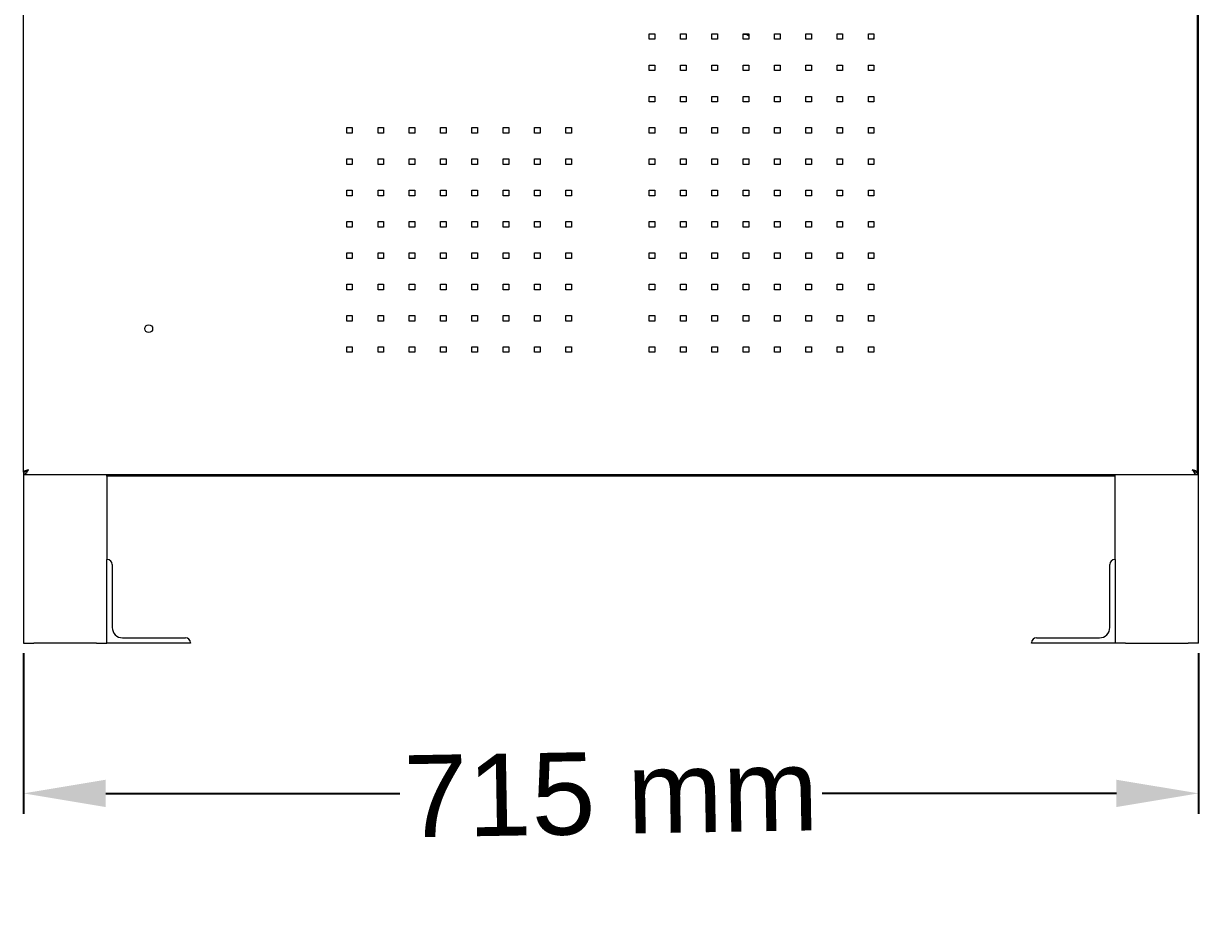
# Model space of a CAD drawing. Header units: millimetres. Extents: x 0 to 72, y -17 to 199.
# Drawn here: x 0 to 71.5, y -16.7 to 37.7 of the extents above; entities that cross this region are included whole.
import ezdxf

# ---------------------------------------------------------------- set-up
doc = ezdxf.new("R2010")
doc.units = ezdxf.units.MM
doc.layers.add('Visible (ANSI)', color=7, linetype='Continuous', lineweight=50)
doc.styles.get("Standard").update_dxf_attribs({"font": 'arial.ttf'})
doc.dimstyles.new('ISO-25', dxfattribs={"dimtxt": 2.5, "dimasz": 2.5, "dimexe": 1.25, "dimexo": 0.625, "dimtad": 1, "dimtxsty": 'Standard', "dimcen": -2.5, "dimadec": 0, "dimazin": 0, "dimtfac": 1, "dimtmove": 0, "dimatfit": 3, "dimfxl": 1, "dimarcsym": 0})

# ---------------------------------------------------------------- blocks, each defined once
blk = doc.blocks.new('*D17')
at = {"color": 0, "lineweight": -2}
for p, q in [((0, -0.625), (0, -10.4)), ((71.511, -0.625), (71.511, -10.4)), ((5, -9.15), (22.911, -9.15)), ((66.511, -9.15), (48.6, -9.15))]:
    blk.add_line(p, q, dxfattribs=at)
at = {"color": 0}
for points in [[(5, -8.317), (5, -9.983), (0, -9.15)], [(66.511, -9.983), (66.511, -8.317), (71.511, -9.15)]]:
    blk.add_solid(points, dxfattribs=at)
at = {"layer": 'Defpoints', "color": 0}
for p in [(0, 0), (71.511, 0), (71.511, -9.15)]:
    blk.add_point(p, dxfattribs=at)
at = {"color": 0, "lineweight": 18, "insert": (35.756, -9.15), "char_height": 5, "attachment_point": 5, "rotation": 1}
blk.add_mtext('715 mm', dxfattribs=at)

msp = doc.modelspace()

# ---------------------------------------------------------------- linework, layer by layer
at = {"layer": 'Visible (ANSI)', "lineweight": 18}
for p, q in [((71.511, 0), (71.511, 198.915)), ((-0.001, 10.399), (-0.001, 198.76)), ((71.432, 198.76), (71.432, 10.399)), ((38.086, 36.745), (38.086, 37.083)), ((38.086, 37.083), (38.424, 37.083)), ((38.424, 36.745), (38.086, 36.745)), ((38.424, 37.083), (38.424, 36.745)), ((39.991, 36.745), (39.991, 37.083)), ((39.991, 37.083), (40.329, 37.083)), ((40.329, 36.745), (39.991, 36.745)), ((40.329, 37.083), (40.329, 36.745)), ((41.896, 36.745), (41.896, 37.083)), ((41.896, 37.083), (42.234, 37.083)), ((42.234, 36.745), (41.896, 36.745)), ((42.234, 37.083), (42.234, 36.745)), ((43.801, 36.745), (43.801, 37.083)), ((43.801, 37.083), (44.139, 37.083)), ((44.139, 36.745), (43.801, 36.745)), ((44.139, 37.083), (44.139, 36.745)), ((45.706, 36.745), (45.706, 37.083)), ((45.706, 37.083), (46.044, 37.083)), ((46.044, 36.745), (45.706, 36.745)), ((46.044, 37.083), (46.044, 36.745)), ((47.611, 36.745), (47.611, 37.083)), ((47.611, 37.083), (47.949, 37.083)), ((47.949, 36.745), (47.611, 36.745)), ((47.949, 37.083), (47.949, 36.745)), ((49.516, 36.745), (49.516, 37.083)), ((49.516, 37.083), (49.854, 37.083)), ((49.854, 36.745), (49.516, 36.745)), ((49.854, 37.083), (49.854, 36.745)), ((51.421, 36.745), (51.421, 37.083)), ((51.421, 37.083), (51.759, 37.083)), ((51.759, 36.745), (51.421, 36.745)), ((51.759, 37.083), (51.759, 36.745)), ((38.086, 34.84), (38.086, 35.178)), ((38.086, 35.178), (38.424, 35.178)), ((38.424, 35.178), (38.424, 34.84)), ((39.991, 34.84), (39.991, 35.178)), ((39.991, 35.178), (40.329, 35.178)), ((40.329, 35.178), (40.329, 34.84)), ((41.896, 34.84), (41.896, 35.178)), ((41.896, 35.178), (42.234, 35.178)), ((42.234, 35.178), (42.234, 34.84)), ((43.801, 34.84), (43.801, 35.178)), ((43.801, 35.178), (44.139, 35.178)), ((44.139, 35.178), (44.139, 34.84)), ((45.706, 34.84), (45.706, 35.178)), ((45.706, 35.178), (46.044, 35.178)), ((46.044, 35.178), (46.044, 34.84)), ((47.611, 34.84), (47.611, 35.178)), ((47.611, 35.178), (47.949, 35.178)), ((47.949, 35.178), (47.949, 34.84)), ((49.516, 34.84), (49.516, 35.178)), ((49.516, 35.178), (49.854, 35.178)), ((49.854, 35.178), (49.854, 34.84)), ((51.421, 34.84), (51.421, 35.178)), ((51.421, 35.178), (51.759, 35.178)), ((51.759, 35.178), (51.759, 34.84)), ((38.424, 34.84), (38.086, 34.84)), ((40.329, 34.84), (39.991, 34.84)), ((42.234, 34.84), (41.896, 34.84)), ((44.139, 34.84), (43.801, 34.84)), ((46.044, 34.84), (45.706, 34.84)), ((47.949, 34.84), (47.611, 34.84)), ((49.854, 34.84), (49.516, 34.84)), ((51.759, 34.84), (51.421, 34.84)), ((38.086, 32.935), (38.086, 33.273)), ((38.086, 33.273), (38.424, 33.273)), ((38.424, 32.935), (38.086, 32.935)), ((38.424, 33.273), (38.424, 32.935)), ((39.991, 32.935), (39.991, 33.273)), ((39.991, 33.273), (40.329, 33.273)), ((40.329, 32.935), (39.991, 32.935)), ((40.329, 33.273), (40.329, 32.935)), ((41.896, 32.935), (41.896, 33.273)), ((41.896, 33.273), (42.234, 33.273)), ((42.234, 32.935), (41.896, 32.935)), ((42.234, 33.273), (42.234, 32.935)), ((43.801, 32.935), (43.801, 33.273)), ((43.801, 33.273), (44.139, 33.273)), ((44.139, 32.935), (43.801, 32.935)), ((44.139, 33.273), (44.139, 32.935)), ((45.706, 32.935), (45.706, 33.273)), ((45.706, 33.273), (46.044, 33.273)), ((46.044, 32.935), (45.706, 32.935)), ((46.044, 33.273), (46.044, 32.935)), ((47.611, 32.935), (47.611, 33.273)), ((47.611, 33.273), (47.949, 33.273)), ((47.949, 32.935), (47.611, 32.935)), ((47.949, 33.273), (47.949, 32.935)), ((49.516, 32.935), (49.516, 33.273)), ((49.516, 33.273), (49.854, 33.273)), ((49.854, 32.935), (49.516, 32.935)), ((49.854, 33.273), (49.854, 32.935)), ((51.421, 32.935), (51.421, 33.273)), ((51.421, 33.273), (51.759, 33.273)), ((51.759, 32.935), (51.421, 32.935)), ((51.759, 33.273), (51.759, 32.935)), ((19.671, 31.03), (19.671, 31.368)), ((19.671, 31.368), (20.009, 31.368)), ((20.009, 31.03), (19.671, 31.03)), ((20.009, 31.368), (20.009, 31.03)), ((21.576, 31.03), (21.576, 31.368)), ((21.576, 31.368), (21.914, 31.368)), ((21.914, 31.03), (21.576, 31.03)), ((21.914, 31.368), (21.914, 31.03)), ((23.481, 31.03), (23.481, 31.368)), ((23.481, 31.368), (23.819, 31.368)), ((23.819, 31.03), (23.481, 31.03)), ((23.819, 31.368), (23.819, 31.03)), ((25.386, 31.03), (25.386, 31.368)), ((25.386, 31.368), (25.724, 31.368)), ((25.724, 31.03), (25.386, 31.03)), ((25.724, 31.368), (25.724, 31.03)), ((27.291, 31.03), (27.291, 31.368)), ((27.291, 31.368), (27.629, 31.368)), ((27.629, 31.03), (27.291, 31.03)), ((27.629, 31.368), (27.629, 31.03)), ((29.196, 31.03), (29.196, 31.368)), ((29.196, 31.368), (29.534, 31.368)), ((29.534, 31.03), (29.196, 31.03)), ((29.534, 31.368), (29.534, 31.03)), ((31.101, 31.03), (31.101, 31.368)), ((31.101, 31.368), (31.439, 31.368)), ((31.439, 31.03), (31.101, 31.03)), ((31.439, 31.368), (31.439, 31.03)), ((33.006, 31.03), (33.006, 31.368)), ((33.006, 31.368), (33.344, 31.368)), ((33.344, 31.03), (33.006, 31.03)), ((33.344, 31.368), (33.344, 31.03)), ((38.086, 31.03), (38.086, 31.368)), ((38.086, 31.368), (38.424, 31.368)), ((38.424, 31.03), (38.086, 31.03)), ((38.424, 31.368), (38.424, 31.03)), ((39.991, 31.03), (39.991, 31.368)), ((39.991, 31.368), (40.329, 31.368)), ((40.329, 31.03), (39.991, 31.03)), ((40.329, 31.368), (40.329, 31.03)), ((41.896, 31.03), (41.896, 31.368)), ((41.896, 31.368), (42.234, 31.368)), ((42.234, 31.03), (41.896, 31.03)), ((42.234, 31.368), (42.234, 31.03)), ((43.801, 31.03), (43.801, 31.368)), ((43.801, 31.368), (44.139, 31.368)), ((44.139, 31.03), (43.801, 31.03)), ((44.139, 31.368), (44.139, 31.03)), ((45.706, 31.03), (45.706, 31.368)), ((45.706, 31.368), (46.044, 31.368)), ((46.044, 31.03), (45.706, 31.03)), ((46.044, 31.368), (46.044, 31.03)), ((47.611, 31.03), (47.611, 31.368)), ((47.611, 31.368), (47.949, 31.368)), ((47.949, 31.03), (47.611, 31.03)), ((47.949, 31.368), (47.949, 31.03)), ((49.516, 31.03), (49.516, 31.368)), ((49.516, 31.368), (49.854, 31.368)), ((49.854, 31.03), (49.516, 31.03)), ((49.854, 31.368), (49.854, 31.03)), ((51.421, 31.03), (51.421, 31.368)), ((51.421, 31.368), (51.759, 31.368)), ((51.759, 31.03), (51.421, 31.03)), ((51.759, 31.368), (51.759, 31.03)), ((19.671, 29.125), (19.671, 29.463)), ((19.671, 29.463), (20.009, 29.463)), ((20.009, 29.463), (20.009, 29.125)), ((21.576, 29.125), (21.576, 29.463)), ((21.576, 29.463), (21.914, 29.463)), ((21.914, 29.463), (21.914, 29.125)), ((23.481, 29.125), (23.481, 29.463)), ((23.481, 29.463), (23.819, 29.463)), ((23.819, 29.463), (23.819, 29.125)), ((25.386, 29.125), (25.386, 29.463)), ((25.386, 29.463), (25.724, 29.463)), ((25.724, 29.463), (25.724, 29.125)), ((27.291, 29.125), (27.291, 29.463)), ((27.291, 29.463), (27.629, 29.463)), ((27.629, 29.463), (27.629, 29.125)), ((29.196, 29.125), (29.196, 29.463)), ((29.196, 29.463), (29.534, 29.463)), ((29.534, 29.463), (29.534, 29.125)), ((31.101, 29.125), (31.101, 29.463)), ((31.101, 29.463), (31.439, 29.463)), ((31.439, 29.463), (31.439, 29.125)), ((33.006, 29.125), (33.006, 29.463)), ((33.006, 29.463), (33.344, 29.463)), ((33.344, 29.463), (33.344, 29.125)), ((38.086, 29.125), (38.086, 29.463)), ((38.086, 29.463), (38.424, 29.463)), ((38.424, 29.463), (38.424, 29.125)), ((39.991, 29.125), (39.991, 29.463)), ((39.991, 29.463), (40.329, 29.463)), ((40.329, 29.463), (40.329, 29.125)), ((41.896, 29.125), (41.896, 29.463)), ((41.896, 29.463), (42.234, 29.463)), ((42.234, 29.463), (42.234, 29.125)), ((43.801, 29.125), (43.801, 29.463)), ((43.801, 29.463), (44.139, 29.463)), ((44.139, 29.463), (44.139, 29.125)), ((45.706, 29.125), (45.706, 29.463)), ((45.706, 29.463), (46.044, 29.463)), ((46.044, 29.463), (46.044, 29.125)), ((47.611, 29.125), (47.611, 29.463)), ((47.611, 29.463), (47.949, 29.463)), ((47.949, 29.463), (47.949, 29.125)), ((49.516, 29.125), (49.516, 29.463)), ((49.516, 29.463), (49.854, 29.463)), ((49.854, 29.463), (49.854, 29.125)), ((51.421, 29.125), (51.421, 29.463)), ((51.421, 29.463), (51.759, 29.463)), ((51.759, 29.463), (51.759, 29.125)), ((20.009, 29.125), (19.671, 29.125)), ((21.914, 29.125), (21.576, 29.125)), ((23.819, 29.125), (23.481, 29.125)), ((25.724, 29.125), (25.386, 29.125)), ((27.629, 29.125), (27.291, 29.125)), ((29.534, 29.125), (29.196, 29.125)), ((31.439, 29.125), (31.101, 29.125)), ((33.344, 29.125), (33.006, 29.125)), ((38.424, 29.125), (38.086, 29.125)), ((40.329, 29.125), (39.991, 29.125)), ((42.234, 29.125), (41.896, 29.125)), ((44.139, 29.125), (43.801, 29.125)), ((46.044, 29.125), (45.706, 29.125)), ((47.949, 29.125), (47.611, 29.125)), ((49.854, 29.125), (49.516, 29.125)), ((51.759, 29.125), (51.421, 29.125)), ((19.671, 27.22), (19.671, 27.558)), ((19.671, 27.558), (20.009, 27.558)), ((20.009, 27.22), (19.671, 27.22)), ((20.009, 27.558), (20.009, 27.22)), ((21.576, 27.22), (21.576, 27.558)), ((21.576, 27.558), (21.914, 27.558)), ((21.914, 27.22), (21.576, 27.22)), ((21.914, 27.558), (21.914, 27.22)), ((23.481, 27.22), (23.481, 27.558)), ((23.481, 27.558), (23.819, 27.558)), ((23.819, 27.22), (23.481, 27.22)), ((23.819, 27.558), (23.819, 27.22)), ((25.386, 27.22), (25.386, 27.558)), ((25.386, 27.558), (25.724, 27.558)), ((25.724, 27.22), (25.386, 27.22)), ((25.724, 27.558), (25.724, 27.22)), ((27.291, 27.22), (27.291, 27.558)), ((27.291, 27.558), (27.629, 27.558)), ((27.629, 27.22), (27.291, 27.22)), ((27.629, 27.558), (27.629, 27.22)), ((29.196, 27.22), (29.196, 27.558)), ((29.196, 27.558), (29.534, 27.558)), ((29.534, 27.22), (29.196, 27.22)), ((29.534, 27.558), (29.534, 27.22)), ((31.101, 27.22), (31.101, 27.558)), ((31.101, 27.558), (31.439, 27.558)), ((31.439, 27.22), (31.101, 27.22)), ((31.439, 27.558), (31.439, 27.22)), ((33.006, 27.22), (33.006, 27.558)), ((33.006, 27.558), (33.344, 27.558)), ((33.344, 27.22), (33.006, 27.22)), ((33.344, 27.558), (33.344, 27.22)), ((38.086, 27.22), (38.086, 27.558)), ((38.086, 27.558), (38.424, 27.558)), ((38.424, 27.22), (38.086, 27.22)), ((38.424, 27.558), (38.424, 27.22)), ((39.991, 27.22), (39.991, 27.558)), ((39.991, 27.558), (40.329, 27.558)), ((40.329, 27.22), (39.991, 27.22)), ((40.329, 27.558), (40.329, 27.22)), ((41.896, 27.22), (41.896, 27.558)), ((41.896, 27.558), (42.234, 27.558)), ((42.234, 27.22), (41.896, 27.22)), ((42.234, 27.558), (42.234, 27.22)), ((43.801, 27.22), (43.801, 27.558)), ((43.801, 27.558), (44.139, 27.558)), ((44.139, 27.22), (43.801, 27.22)), ((44.139, 27.558), (44.139, 27.22)), ((45.706, 27.22), (45.706, 27.558)), ((45.706, 27.558), (46.044, 27.558)), ((46.044, 27.22), (45.706, 27.22)), ((46.044, 27.558), (46.044, 27.22)), ((47.611, 27.22), (47.611, 27.558)), ((47.611, 27.558), (47.949, 27.558)), ((47.949, 27.22), (47.611, 27.22)), ((47.949, 27.558), (47.949, 27.22)), ((49.516, 27.22), (49.516, 27.558)), ((49.516, 27.558), (49.854, 27.558)), ((49.854, 27.22), (49.516, 27.22)), ((49.854, 27.558), (49.854, 27.22)), ((51.421, 27.22), (51.421, 27.558)), ((51.421, 27.558), (51.759, 27.558)), ((51.759, 27.22), (51.421, 27.22)), ((51.759, 27.558), (51.759, 27.22)), ((19.671, 25.315), (19.671, 25.653)), ((19.671, 25.653), (20.009, 25.653)), ((20.009, 25.315), (19.671, 25.315)), ((20.009, 25.653), (20.009, 25.315)), ((21.576, 25.315), (21.576, 25.653)), ((21.576, 25.653), (21.914, 25.653)), ((21.914, 25.315), (21.576, 25.315)), ((21.914, 25.653), (21.914, 25.315)), ((23.481, 25.315), (23.481, 25.653)), ((23.481, 25.653), (23.819, 25.653)), ((23.819, 25.315), (23.481, 25.315)), ((23.819, 25.653), (23.819, 25.315)), ((25.386, 25.315), (25.386, 25.653)), ((25.386, 25.653), (25.724, 25.653)), ((25.724, 25.315), (25.386, 25.315)), ((25.724, 25.653), (25.724, 25.315)), ((27.291, 25.315), (27.291, 25.653)), ((27.291, 25.653), (27.629, 25.653)), ((27.629, 25.315), (27.291, 25.315)), ((27.629, 25.653), (27.629, 25.315)), ((29.196, 25.315), (29.196, 25.653)), ((29.196, 25.653), (29.534, 25.653)), ((29.534, 25.315), (29.196, 25.315)), ((29.534, 25.653), (29.534, 25.315)), ((31.101, 25.315), (31.101, 25.653)), ((31.101, 25.653), (31.439, 25.653)), ((31.439, 25.315), (31.101, 25.315)), ((31.439, 25.653), (31.439, 25.315)), ((33.006, 25.315), (33.006, 25.653)), ((33.006, 25.653), (33.344, 25.653)), ((33.344, 25.315), (33.006, 25.315)), ((33.344, 25.653), (33.344, 25.315)), ((38.086, 25.315), (38.086, 25.653)), ((38.086, 25.653), (38.424, 25.653)), ((38.424, 25.315), (38.086, 25.315)), ((38.424, 25.653), (38.424, 25.315)), ((39.991, 25.315), (39.991, 25.653)), ((39.991, 25.653), (40.329, 25.653)), ((40.329, 25.315), (39.991, 25.315)), ((40.329, 25.653), (40.329, 25.315)), ((41.896, 25.315), (41.896, 25.653)), ((41.896, 25.653), (42.234, 25.653)), ((42.234, 25.315), (41.896, 25.315)), ((42.234, 25.653), (42.234, 25.315)), ((43.801, 25.315), (43.801, 25.653)), ((43.801, 25.653), (44.139, 25.653)), ((44.139, 25.315), (43.801, 25.315)), ((44.139, 25.653), (44.139, 25.315)), ((45.706, 25.315), (45.706, 25.653)), ((45.706, 25.653), (46.044, 25.653)), ((46.044, 25.315), (45.706, 25.315)), ((46.044, 25.653), (46.044, 25.315)), ((47.611, 25.315), (47.611, 25.653)), ((47.611, 25.653), (47.949, 25.653)), ((47.949, 25.315), (47.611, 25.315)), ((47.949, 25.653), (47.949, 25.315)), ((49.516, 25.315), (49.516, 25.653)), ((49.516, 25.653), (49.854, 25.653)), ((49.854, 25.315), (49.516, 25.315)), ((49.854, 25.653), (49.854, 25.315)), ((51.421, 25.315), (51.421, 25.653)), ((51.421, 25.653), (51.759, 25.653)), ((51.759, 25.315), (51.421, 25.315)), ((51.759, 25.653), (51.759, 25.315)), ((19.671, 23.41), (19.671, 23.748)), ((19.671, 23.748), (20.009, 23.748)), ((20.009, 23.748), (20.009, 23.41)), ((21.576, 23.41), (21.576, 23.748)), ((21.576, 23.748), (21.914, 23.748)), ((21.914, 23.748), (21.914, 23.41)), ((23.481, 23.41), (23.481, 23.748)), ((23.481, 23.748), (23.819, 23.748)), ((23.819, 23.748), (23.819, 23.41)), ((25.386, 23.41), (25.386, 23.748)), ((25.386, 23.748), (25.724, 23.748)), ((25.724, 23.748), (25.724, 23.41)), ((27.291, 23.41), (27.291, 23.748)), ((27.291, 23.748), (27.629, 23.748)), ((27.629, 23.748), (27.629, 23.41)), ((29.196, 23.41), (29.196, 23.748)), ((29.196, 23.748), (29.534, 23.748)), ((29.534, 23.748), (29.534, 23.41)), ((31.101, 23.41), (31.101, 23.748)), ((31.101, 23.748), (31.439, 23.748)), ((31.439, 23.748), (31.439, 23.41)), ((33.006, 23.41), (33.006, 23.748)), ((33.006, 23.748), (33.344, 23.748)), ((33.344, 23.748), (33.344, 23.41)), ((38.086, 23.41), (38.086, 23.748)), ((38.086, 23.748), (38.424, 23.748)), ((38.424, 23.748), (38.424, 23.41)), ((39.991, 23.41), (39.991, 23.748)), ((39.991, 23.748), (40.329, 23.748)), ((40.329, 23.748), (40.329, 23.41)), ((41.896, 23.41), (41.896, 23.748)), ((41.896, 23.748), (42.234, 23.748)), ((42.234, 23.748), (42.234, 23.41)), ((43.801, 23.41), (43.801, 23.748)), ((43.801, 23.748), (44.139, 23.748)), ((44.139, 23.748), (44.139, 23.41)), ((45.706, 23.41), (45.706, 23.748)), ((45.706, 23.748), (46.044, 23.748)), ((46.044, 23.748), (46.044, 23.41)), ((47.611, 23.41), (47.611, 23.748)), ((47.611, 23.748), (47.949, 23.748)), ((47.949, 23.748), (47.949, 23.41)), ((49.516, 23.41), (49.516, 23.748)), ((49.516, 23.748), (49.854, 23.748)), ((49.854, 23.748), (49.854, 23.41)), ((51.421, 23.41), (51.421, 23.748)), ((51.421, 23.748), (51.759, 23.748)), ((51.759, 23.748), (51.759, 23.41)), ((20.009, 23.41), (19.671, 23.41)), ((21.914, 23.41), (21.576, 23.41)), ((23.819, 23.41), (23.481, 23.41)), ((25.724, 23.41), (25.386, 23.41)), ((27.629, 23.41), (27.291, 23.41)), ((29.534, 23.41), (29.196, 23.41)), ((31.439, 23.41), (31.101, 23.41)), ((33.344, 23.41), (33.006, 23.41)), ((38.424, 23.41), (38.086, 23.41)), ((40.329, 23.41), (39.991, 23.41)), ((42.234, 23.41), (41.896, 23.41)), ((44.139, 23.41), (43.801, 23.41)), ((46.044, 23.41), (45.706, 23.41)), ((47.949, 23.41), (47.611, 23.41)), ((49.854, 23.41), (49.516, 23.41)), ((51.759, 23.41), (51.421, 23.41)), ((19.671, 21.505), (19.671, 21.843)), ((19.671, 21.843), (20.009, 21.843)), ((20.009, 21.505), (19.671, 21.505)), ((20.009, 21.843), (20.009, 21.505)), ((21.576, 21.505), (21.576, 21.843)), ((21.576, 21.843), (21.914, 21.843)), ((21.914, 21.505), (21.576, 21.505)), ((21.914, 21.843), (21.914, 21.505)), ((23.481, 21.505), (23.481, 21.843)), ((23.481, 21.843), (23.819, 21.843)), ((23.819, 21.505), (23.481, 21.505)), ((23.819, 21.843), (23.819, 21.505)), ((25.386, 21.505), (25.386, 21.843)), ((25.386, 21.843), (25.724, 21.843)), ((25.724, 21.505), (25.386, 21.505)), ((25.724, 21.843), (25.724, 21.505)), ((27.291, 21.505), (27.291, 21.843)), ((27.291, 21.843), (27.629, 21.843)), ((27.629, 21.505), (27.291, 21.505)), ((27.629, 21.843), (27.629, 21.505)), ((29.196, 21.505), (29.196, 21.843)), ((29.196, 21.843), (29.534, 21.843)), ((29.534, 21.505), (29.196, 21.505)), ((29.534, 21.843), (29.534, 21.505)), ((31.101, 21.505), (31.101, 21.843)), ((31.101, 21.843), (31.439, 21.843)), ((31.439, 21.505), (31.101, 21.505)), ((31.439, 21.843), (31.439, 21.505)), ((33.006, 21.505), (33.006, 21.843)), ((33.006, 21.843), (33.344, 21.843)), ((33.344, 21.505), (33.006, 21.505)), ((33.344, 21.843), (33.344, 21.505)), ((38.086, 21.505), (38.086, 21.843)), ((38.086, 21.843), (38.424, 21.843)), ((38.424, 21.505), (38.086, 21.505)), ((38.424, 21.843), (38.424, 21.505)), ((39.991, 21.505), (39.991, 21.843)), ((39.991, 21.843), (40.329, 21.843)), ((40.329, 21.505), (39.991, 21.505)), ((40.329, 21.843), (40.329, 21.505)), ((41.896, 21.505), (41.896, 21.843)), ((41.896, 21.843), (42.234, 21.843)), ((42.234, 21.505), (41.896, 21.505)), ((42.234, 21.843), (42.234, 21.505)), ((43.801, 21.505), (43.801, 21.843)), ((43.801, 21.843), (44.139, 21.843)), ((44.139, 21.505), (43.801, 21.505)), ((44.139, 21.843), (44.139, 21.505)), ((45.706, 21.505), (45.706, 21.843)), ((45.706, 21.843), (46.044, 21.843)), ((46.044, 21.505), (45.706, 21.505)), ((46.044, 21.843), (46.044, 21.505)), ((47.611, 21.505), (47.611, 21.843)), ((47.611, 21.843), (47.949, 21.843)), ((47.949, 21.505), (47.611, 21.505)), ((47.949, 21.843), (47.949, 21.505)), ((49.516, 21.505), (49.516, 21.843)), ((49.516, 21.843), (49.854, 21.843)), ((49.854, 21.505), (49.516, 21.505)), ((49.854, 21.843), (49.854, 21.505)), ((51.421, 21.505), (51.421, 21.843)), ((51.421, 21.843), (51.759, 21.843)), ((51.759, 21.505), (51.421, 21.505)), ((51.759, 21.843), (51.759, 21.505)), ((19.671, 19.6), (19.671, 19.938)), ((19.671, 19.938), (20.009, 19.938)), ((20.009, 19.6), (19.671, 19.6)), ((20.009, 19.938), (20.009, 19.6)), ((21.576, 19.6), (21.576, 19.938)), ((21.576, 19.938), (21.914, 19.938)), ((21.914, 19.6), (21.576, 19.6)), ((21.914, 19.938), (21.914, 19.6)), ((23.481, 19.6), (23.481, 19.938)), ((23.481, 19.938), (23.819, 19.938)), ((23.819, 19.6), (23.481, 19.6)), ((23.819, 19.938), (23.819, 19.6)), ((25.386, 19.6), (25.386, 19.938)), ((25.386, 19.938), (25.724, 19.938)), ((25.724, 19.6), (25.386, 19.6)), ((25.724, 19.938), (25.724, 19.6)), ((27.291, 19.6), (27.291, 19.938)), ((27.291, 19.938), (27.629, 19.938)), ((27.629, 19.6), (27.291, 19.6)), ((27.629, 19.938), (27.629, 19.6)), ((29.196, 19.6), (29.196, 19.938)), ((29.196, 19.938), (29.534, 19.938)), ((29.534, 19.6), (29.196, 19.6)), ((29.534, 19.938), (29.534, 19.6)), ((31.101, 19.6), (31.101, 19.938)), ((31.101, 19.938), (31.439, 19.938)), ((31.439, 19.6), (31.101, 19.6)), ((31.439, 19.938), (31.439, 19.6)), ((33.006, 19.6), (33.006, 19.938)), ((33.006, 19.938), (33.344, 19.938)), ((33.344, 19.6), (33.006, 19.6)), ((33.344, 19.938), (33.344, 19.6)), ((38.086, 19.6), (38.086, 19.938)), ((38.086, 19.938), (38.424, 19.938)), ((38.424, 19.6), (38.086, 19.6)), ((38.424, 19.938), (38.424, 19.6)), ((39.991, 19.6), (39.991, 19.938)), ((39.991, 19.938), (40.329, 19.938)), ((40.329, 19.6), (39.991, 19.6)), ((40.329, 19.938), (40.329, 19.6)), ((41.896, 19.6), (41.896, 19.938)), ((41.896, 19.938), (42.234, 19.938)), ((42.234, 19.6), (41.896, 19.6)), ((42.234, 19.938), (42.234, 19.6)), ((43.801, 19.6), (43.801, 19.938)), ((43.801, 19.938), (44.139, 19.938)), ((44.139, 19.6), (43.801, 19.6)), ((44.139, 19.938), (44.139, 19.6)), ((45.706, 19.6), (45.706, 19.938)), ((45.706, 19.938), (46.044, 19.938)), ((46.044, 19.6), (45.706, 19.6)), ((46.044, 19.938), (46.044, 19.6)), ((47.611, 19.6), (47.611, 19.938)), ((47.611, 19.938), (47.949, 19.938)), ((47.949, 19.6), (47.611, 19.6)), ((47.949, 19.938), (47.949, 19.6)), ((49.516, 19.6), (49.516, 19.938)), ((49.516, 19.938), (49.854, 19.938)), ((49.854, 19.6), (49.516, 19.6)), ((49.854, 19.938), (49.854, 19.6)), ((51.421, 19.6), (51.421, 19.938)), ((51.421, 19.938), (51.759, 19.938)), ((51.759, 19.6), (51.421, 19.6)), ((51.759, 19.938), (51.759, 19.6)), ((19.671, 17.695), (19.671, 18.033)), ((19.671, 18.033), (20.009, 18.033)), ((20.009, 18.033), (20.009, 17.695)), ((21.576, 17.695), (21.576, 18.033)), ((21.576, 18.033), (21.914, 18.033)), ((21.914, 18.033), (21.914, 17.695)), ((23.481, 17.695), (23.481, 18.033)), ((23.481, 18.033), (23.819, 18.033)), ((23.819, 18.033), (23.819, 17.695)), ((25.386, 17.695), (25.386, 18.033)), ((25.386, 18.033), (25.724, 18.033)), ((25.724, 18.033), (25.724, 17.695)), ((27.291, 17.695), (27.291, 18.033)), ((27.291, 18.033), (27.629, 18.033)), ((27.629, 18.033), (27.629, 17.695)), ((29.196, 17.695), (29.196, 18.033)), ((29.196, 18.033), (29.534, 18.033)), ((29.534, 18.033), (29.534, 17.695)), ((31.101, 17.695), (31.101, 18.033)), ((31.101, 18.033), (31.439, 18.033)), ((31.439, 18.033), (31.439, 17.695)), ((33.006, 17.695), (33.006, 18.033)), ((33.006, 18.033), (33.344, 18.033)), ((33.344, 18.033), (33.344, 17.695)), ((38.086, 17.695), (38.086, 18.033)), ((38.086, 18.033), (38.424, 18.033)), ((38.424, 18.033), (38.424, 17.695)), ((39.991, 17.695), (39.991, 18.033)), ((39.991, 18.033), (40.329, 18.033)), ((40.329, 18.033), (40.329, 17.695)), ((41.896, 17.695), (41.896, 18.033)), ((41.896, 18.033), (42.234, 18.033)), ((42.234, 18.033), (42.234, 17.695)), ((43.801, 17.695), (43.801, 18.033)), ((43.801, 18.033), (44.139, 18.033)), ((44.139, 18.033), (44.139, 17.695)), ((45.706, 17.695), (45.706, 18.033)), ((45.706, 18.033), (46.044, 18.033)), ((46.044, 18.033), (46.044, 17.695)), ((47.611, 17.695), (47.611, 18.033)), ((47.611, 18.033), (47.949, 18.033)), ((47.949, 18.033), (47.949, 17.695)), ((49.516, 17.695), (49.516, 18.033)), ((49.516, 18.033), (49.854, 18.033)), ((49.854, 18.033), (49.854, 17.695)), ((51.421, 17.695), (51.421, 18.033)), ((51.421, 18.033), (51.759, 18.033)), ((51.759, 18.033), (51.759, 17.695)), ((20.009, 17.695), (19.671, 17.695)), ((21.914, 17.695), (21.576, 17.695)), ((23.819, 17.695), (23.481, 17.695)), ((25.724, 17.695), (25.386, 17.695)), ((27.629, 17.695), (27.291, 17.695)), ((29.534, 17.695), (29.196, 17.695)), ((31.439, 17.695), (31.101, 17.695)), ((33.344, 17.695), (33.006, 17.695)), ((38.424, 17.695), (38.086, 17.695)), ((40.329, 17.695), (39.991, 17.695)), ((42.234, 17.695), (41.896, 17.695)), ((44.139, 17.695), (43.801, 17.695)), ((46.044, 17.695), (45.706, 17.695)), ((47.949, 17.695), (47.611, 17.695)), ((49.854, 17.695), (49.516, 17.695)), ((51.759, 17.695), (51.421, 17.695)), ((0.035, 10.399), (-0.001, 10.399)), ((-0.001, 10.396), (-0.001, 10.244)), ((71.432, 10.244), (-0.001, 10.244)), ((0, 10.399), (0, 10.396)), ((0, 10.244), (0, 0)), ((0.299, 10.546), (0.296, 10.542)), ((5.08, 10.16), (5.08, 10.244)), ((66.431, 10.16), (5.08, 10.16)), ((5.08, 10.16), (5.08, 5.08)), ((66.431, 10.16), (66.431, 10.244)), ((66.431, 5.08), (66.431, 10.16)), ((71.135, 10.542), (71.132, 10.546)), ((71.396, 10.399), (71.432, 10.399)), ((71.432, 10.396), (71.432, 10.244)), ((5.08, 0), (5.08, 5.08)), ((5.08, 5.08), (5.093, 5.08)), ((66.418, 5.08), (66.431, 5.08)), ((66.431, 5.08), (66.431, 0)), ((5.398, 4.775), (5.398, 0.953)), ((66.114, 0.953), (66.114, 4.775)), ((0, 0), (0.635, 0)), ((4.445, 0), (0.635, 0)), ((4.445, 0), (5.08, 0)), ((10.16, 0), (5.08, 0)), ((6.033, 0.318), (9.855, 0.318)), ((10.16, 0.013), (10.16, 0)), ((61.351, 0), (61.351, 0.013)), ((66.431, 0), (61.351, 0)), ((61.656, 0.318), (65.479, 0.318)), ((67.066, 0), (66.431, 0)), ((67.066, 0), (70.876, 0)), ((71.511, 0), (70.876, 0))]:
    msp.add_line(p, q, dxfattribs=at)
msp.add_circle((7.619, 19.134), 0.24, dxfattribs=at)
for centre, radius, start, end in [((43.893, 36.726), 0.321, 39.95529, 106.51894), ((52.031, 36.726), 0.321, 147.79025, 176.58652), ((5.093, 4.775), 0.305, 0, 90), ((66.418, 4.775), 0.305, 90, 180), ((6.033, 0.953), 0.635, 180, 270), ((65.479, 0.953), 0.635, 270, 0), ((9.855, 0.013), 0.305, 0, 90), ((61.656, 0.013), 0.305, 90, 180)]:
    msp.add_arc(centre, radius, start, end, dxfattribs=at)
for points, knots in [([(-0.001, 10.244), (0.065, 10.244), (0.131, 10.301), (0.197, 10.39), (0.233, 10.437), (0.268, 10.493), (0.304, 10.549)], [0, 0, 0, 0, 1.022257, 1.022257, 1.022257, 1.570796, 1.570796, 1.570796, 1.570796]), ([(0.304, 10.549), (0.225, 10.487), (0.147, 10.427), (0.068, 10.406), (0.045, 10.399), (0.022, 10.396), (-0.001, 10.396)], [0, 0, 0, 0, 1.215675, 1.215675, 1.215675, 1.570796, 1.570796, 1.570796, 1.570796]), ([(0.304, 10.549), (0.2, 10.516), (0.098, 10.484), (0.044, 10.451), (0.015, 10.434), (-0.001, 10.416), (-0.001, 10.399)], [0, 0, 0, 0, 1.022257, 1.022257, 1.022257, 1.570796, 1.570796, 1.570796, 1.570796]), ([(71.127, 10.549), (71.193, 10.445), (71.259, 10.343), (71.325, 10.289), (71.361, 10.259), (71.396, 10.244), (71.432, 10.244)], [0, 0, 0, 0, 1.022257, 1.022257, 1.022257, 1.570796, 1.570796, 1.570796, 1.570796]), ([(71.127, 10.549), (71.205, 10.487), (71.284, 10.427), (71.363, 10.406), (71.386, 10.399), (71.409, 10.396), (71.432, 10.396)], [0, 0, 0, 0, 1.215675, 1.215675, 1.215675, 1.570796, 1.570796, 1.570796, 1.570796]), ([(71.432, 10.399), (71.432, 10.431), (71.374, 10.464), (71.286, 10.496), (71.238, 10.514), (71.182, 10.531), (71.127, 10.549)], [0, 0, 0, 0, 1.022257, 1.022257, 1.022257, 1.570796, 1.570796, 1.570796, 1.570796])]:
    msp.add_open_spline(points, degree=3, knots=knots, dxfattribs=at)
for points in [[(0.304, 10.549), (0.255, 10.518), (0.208, 10.488), (0.18, 10.457)], [(71.127, 10.549), (71.175, 10.518), (71.223, 10.488), (71.251, 10.457)]]:
    msp.add_open_spline(points, degree=3, dxfattribs=at)

# ---------------------------------------------------------------- dimensions: what is measured, and where the dimension line sits
at = {"lineweight": 18}
dim = msp.add_linear_dim(base=(71.511, -9.15), p1=(0, 0), p2=(71.511, 0), text='715 mm', dimstyle='ISO-25', override={"dimtxt": 5, "dimasz": 5}, dxfattribs=at)
dim.commit()
dim.dimension.update_dxf_attribs({"geometry": '*D17', "text_midpoint": (35.756, -9.15), "text_rotation": 1})

doc.saveas('drawing.dxf')
